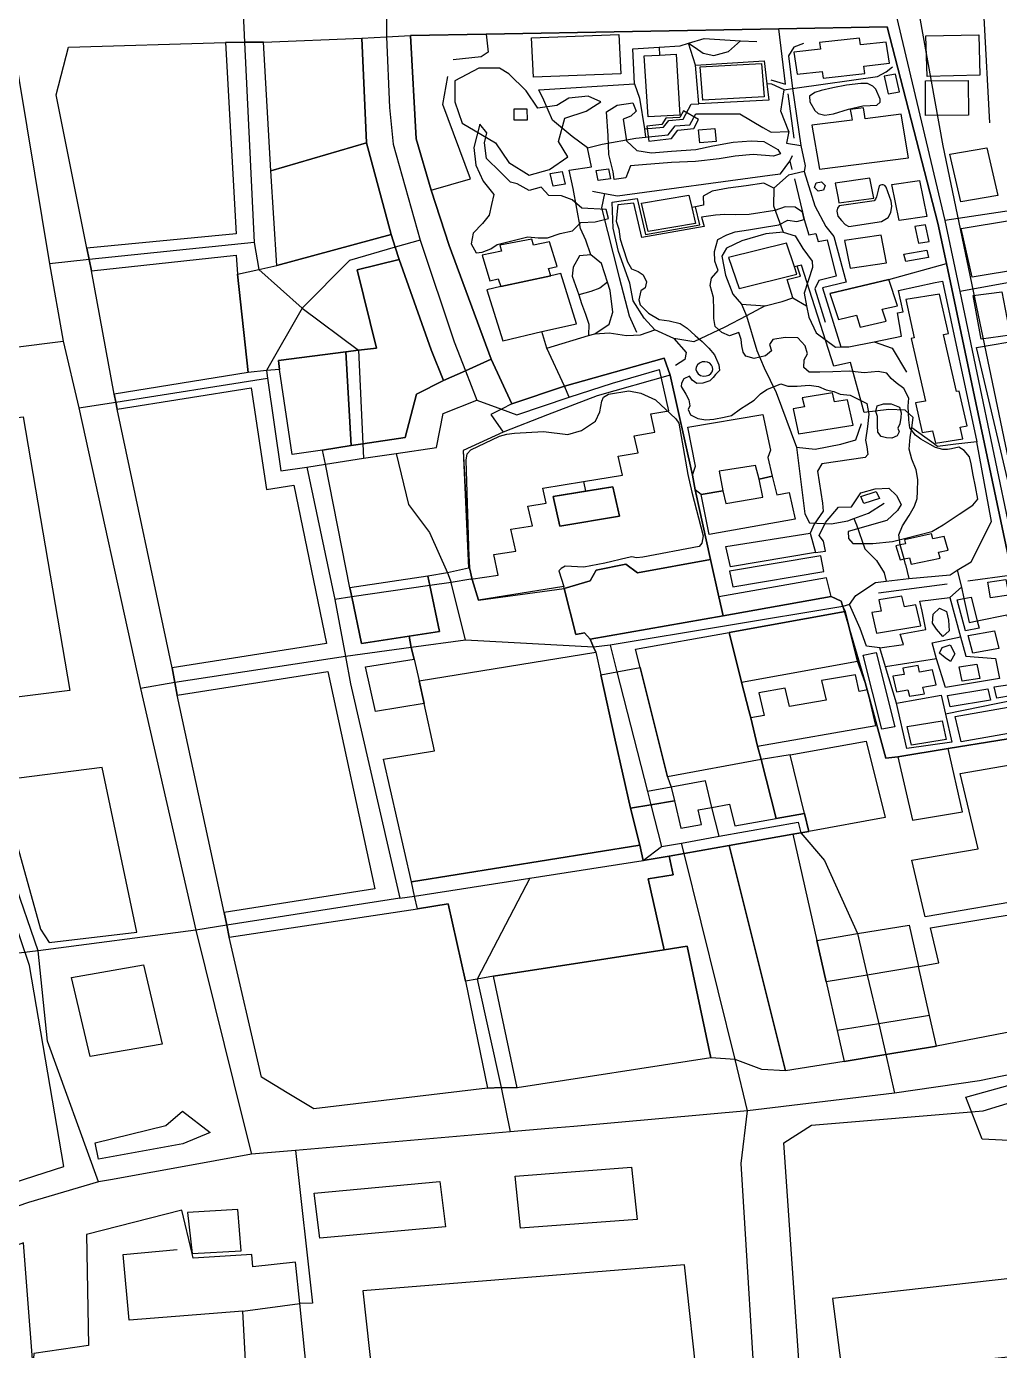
# Model space of a CAD drawing. Header units: metres. Extents: x 121.2 to 135.4, y 31 to 34.7.
# Drawn here: x 121.486113 to 121.488386, y 31.226685 to 31.22978 of the extents above; entities that cross this region are included whole.
import ezdxf

# ---------------------------------------------------------------- set-up
doc = ezdxf.new("R2010")
doc.units = ezdxf.units.M
for name, color, linetype in [('BUILDINGS', 5, 'Continuous'), ('DEFAULT', 7, 'Continuous'), ('GREEN_SPACES', 3, 'Continuous'), ('ROADS', 1, 'Continuous'), ('WATER', 4, 'Continuous')]:
    doc.layers.add(name, color=color, linetype=linetype)

msp = doc.modelspace()

# ---------------------------------------------------------------- linework, layer by layer
at = {"layer": 'BUILDINGS'}
for points in [[(121.4875015, 31.2296694), (121.4872976, 31.2296614), (121.4872927, 31.2297533), (121.4874966, 31.2297613), (121.4875015, 31.2296694)], [(121.4882141, 31.2297583), (121.4883376, 31.2297609), (121.4883404, 31.2296661), (121.4882168, 31.2296635), (121.4882141, 31.2297583)], [(121.486211, 31.2297318), (121.4865777, 31.2297425), (121.486603, 31.2292954), (121.4862544, 31.2292619), (121.4861827, 31.2296203), (121.486211, 31.2297318)], [(121.4866668, 31.2297437), (121.4868965, 31.2297528), (121.4869074, 31.2295083), (121.4866843, 31.2294428), (121.4866668, 31.2297437)], [(121.4868965, 31.2297528), (121.4869545, 31.2297558), (121.4870105, 31.2297587), (121.4870235, 31.2295176), (121.4870582, 31.2293977), (121.4871009, 31.2292681), (121.487199, 31.2290022), (121.4871384, 31.2289752), (121.487087, 31.2289524), (121.4870588, 31.2290244), (121.4869836, 31.2292351), (121.4869741, 31.2292644), (121.4869647, 31.2292936), (121.4869074, 31.2295083), (121.4868965, 31.2297528)], [(121.4879137, 31.2296684), (121.4879721, 31.2296749), (121.4879745, 31.2296591), (121.4880718, 31.22967), (121.4880691, 31.2296874), (121.4881292, 31.2296941), (121.4881216, 31.2297436), (121.4880614, 31.2297368), (121.4880589, 31.2297531), (121.4879653, 31.2297426), (121.4879678, 31.2297267), (121.4879059, 31.2297197), (121.4879137, 31.2296684)], [(121.4875561, 31.2297115), (121.4875922, 31.2297132), (121.4876304, 31.2297151), (121.4876397, 31.2295728), (121.4875655, 31.2295692), (121.4875561, 31.2297115)], [(121.4876872, 31.2296855), (121.4878299, 31.2296936), (121.487836, 31.2296157), (121.4876933, 31.2296075), (121.4876872, 31.2296855)], [(121.4881433, 31.2296683), (121.488117, 31.2296639), (121.4881263, 31.229623), (121.4881526, 31.2296274), (121.4881433, 31.2296683)], [(121.4882128, 31.2296532), (121.4883127, 31.2296539), (121.4883134, 31.2295725), (121.4882135, 31.2295718), (121.4882128, 31.2296532)], [(121.4872523, 31.2295873), (121.4872823, 31.2295876), (121.4872827, 31.2295613), (121.4872527, 31.229561), (121.4872523, 31.2295873)], [(121.487567, 31.2295117), (121.48762, 31.2295179), (121.4876343, 31.2295377), (121.4876724, 31.2295415), (121.4876829, 31.2295627), (121.4876481, 31.2295826), (121.4876393, 31.2295674), (121.4876067, 31.2295655), (121.4875973, 31.2295509), (121.487562, 31.2295471), (121.487567, 31.2295117)], [(121.4879478, 31.229549), (121.4879654, 31.2294467), (121.4881736, 31.2294729), (121.488156, 31.229575), (121.4880724, 31.2295645), (121.4880706, 31.2295751), (121.4880681, 31.2295898), (121.4880374, 31.2295859), (121.48804, 31.2295707), (121.4880417, 31.2295608), (121.4879478, 31.229549)], [(121.4876829, 31.2295388), (121.487721, 31.2295415), (121.4877239, 31.2295109), (121.4876858, 31.2295082), (121.4876829, 31.2295388)], [(121.4866843, 31.2294428), (121.4869074, 31.2295083), (121.4869647, 31.2292936), (121.4866983, 31.2292211), (121.4866843, 31.2294428)], [(121.4882701, 31.2294814), (121.4883561, 31.2294961), (121.488382, 31.2293852), (121.4882961, 31.2293705), (121.4882701, 31.2294814)], [(121.4873363, 31.2294364), (121.4873644, 31.2294411), (121.4873712, 31.2294118), (121.4873431, 31.2294071), (121.4873363, 31.2294364)], [(121.4874441, 31.2294433), (121.487473, 31.2294473), (121.4874774, 31.2294239), (121.4874485, 31.2294199), (121.4874441, 31.2294433)], [(121.488011, 31.2293677), (121.4880922, 31.2293789), (121.4880835, 31.2294253), (121.4880023, 31.2294141), (121.4880089, 31.2293789), (121.488011, 31.2293677)], [(121.4881346, 31.2294109), (121.4881991, 31.2294203), (121.4882161, 31.2293356), (121.4881516, 31.2293262), (121.4881346, 31.2294109)], [(121.4879577, 31.2294143), (121.4879705, 31.2294166), (121.4879792, 31.2294082), (121.4879751, 31.2293977), (121.4879623, 31.2293954), (121.4879536, 31.2294037), (121.4879577, 31.2294143)], [(121.4875496, 31.2293673), (121.4876603, 31.229386), (121.487667, 31.229357), (121.4876758, 31.2293192), (121.487565, 31.2293005), (121.4875496, 31.2293673)], [(121.4882964, 31.2293077), (121.4884138, 31.2293274), (121.4884397, 31.2292139), (121.4883223, 31.2291942), (121.4882964, 31.2293077)], [(121.4882133, 31.2293168), (121.4881883, 31.2293128), (121.488197, 31.2292734), (121.488222, 31.2292774), (121.4882133, 31.2293168)], [(121.4871955, 31.2291856), (121.4872149, 31.22919), (121.4872212, 31.2291719), (121.4873377, 31.2291975), (121.4873326, 31.2292142), (121.4873525, 31.2292188), (121.4873346, 31.229277), (121.4872978, 31.2292692), (121.4872937, 31.2292833), (121.4872185, 31.2292688), (121.4872226, 31.2292547), (121.4871779, 31.2292452), (121.4871955, 31.2291856)], [(121.4877533, 31.2292401), (121.487778, 31.2291678), (121.4879128, 31.2292014), (121.4879071, 31.2292181), (121.4878882, 31.2292737), (121.4877533, 31.2292401)], [(121.4880369, 31.2292154), (121.4881222, 31.2292278), (121.4881093, 31.2292924), (121.488024, 31.22928), (121.4880369, 31.2292154)], [(121.4862647, 31.2292086), (121.4866026, 31.2292457), (121.486606, 31.2292013), (121.4866309, 31.2289714), (121.486318, 31.2289205), (121.4862647, 31.2292086)], [(121.486886, 31.2292113), (121.4869836, 31.2292351), (121.4870588, 31.2290244), (121.487087, 31.2289524), (121.4870244, 31.2289205), (121.4869981, 31.2288195), (121.4868991, 31.2288049), (121.4868716, 31.2288009), (121.4868595, 31.2290198), (121.4868884, 31.2290232), (121.4869311, 31.2290283), (121.486886, 31.2292113)], [(121.4881628, 31.2292475), (121.4882163, 31.2292572), (121.4882205, 31.2292404), (121.488167, 31.2292306), (121.4881628, 31.2292475)], [(121.487226, 31.2290456), (121.4873167, 31.229067), (121.4873981, 31.2290852), (121.4873611, 31.2292029), (121.4873377, 31.2291975), (121.4872212, 31.2291719), (121.4871887, 31.2291643), (121.487226, 31.2290456)], [(121.4880098, 31.2290953), (121.4880517, 31.2291052), (121.4880608, 31.2290771), (121.4881211, 31.2290914), (121.4881121, 31.229119), (121.4881474, 31.2291274), (121.4881274, 31.2291888), (121.48799, 31.2291562), (121.4880098, 31.2290953)], [(121.4882054, 31.2288311), (121.4882298, 31.2288351), (121.4882364, 31.2288059), (121.4883002, 31.2288164), (121.488294, 31.2288438), (121.4883105, 31.2288465), (121.4882921, 31.228928), (121.4882856, 31.2289269), (121.4882555, 31.2290603), (121.488267, 31.2290622), (121.4882461, 31.2291546), (121.4881669, 31.2291415), (121.4881871, 31.2290522), (121.4881797, 31.229051), (121.4882129, 31.2289041), (121.4881898, 31.2289002), (121.4882054, 31.2288311)], [(121.4883917, 31.2291601), (121.4884107, 31.2290584), (121.4883435, 31.2290492), (121.4883245, 31.2291509), (121.4883917, 31.2291601)], [(121.486702, 31.2289992), (121.4868595, 31.2290198), (121.4868716, 31.2288009), (121.486805, 31.2287901), (121.4867339, 31.2287794), (121.486704, 31.2289786), (121.486702, 31.2289992)], [(121.4884054, 31.2290421), (121.4885, 31.2286383), (121.4884271, 31.2286258), (121.4883325, 31.2290296), (121.4884054, 31.2290421)], [(121.486805, 31.2287901), (121.4868716, 31.2288009), (121.4868991, 31.2288049), (121.4869981, 31.2288195), (121.4870244, 31.2289205), (121.487087, 31.2289524), (121.4871384, 31.2289752), (121.487199, 31.2290022), (121.487247, 31.2288981), (121.4872225, 31.2288857), (121.4871981, 31.2288734), (121.4872268, 31.2288314), (121.4871335, 31.2287887), (121.4871458, 31.2285141), (121.4870968, 31.2285032), (121.4870508, 31.2284955), (121.4868687, 31.2284677), (121.4868115, 31.228757), (121.486805, 31.2287901)], [(121.4877117, 31.2289686), (121.4877149, 31.2289732), (121.4877164, 31.2289784), (121.4877158, 31.2289838), (121.4877133, 31.2289887), (121.4877091, 31.2289927), (121.4877037, 31.2289954), (121.4876975, 31.2289965), (121.4876913, 31.2289958), (121.4876852, 31.2289933), (121.4876805, 31.2289892), (121.4876777, 31.228984), (121.487677, 31.2289783), (121.4876787, 31.2289727), (121.4876824, 31.228968), (121.4876879, 31.2289645), (121.4876943, 31.2289629), (121.487701, 31.2289632), (121.4877068, 31.2289651), (121.4877117, 31.2289686)], [(121.4863249, 31.2288859), (121.4866377, 31.2289354), (121.4866737, 31.2286979), (121.4867376, 31.228708), (121.4868138, 31.2283377), (121.4864535, 31.2282807), (121.4863249, 31.2288859)], [(121.4879039, 31.2288864), (121.4879169, 31.2288276), (121.4880439, 31.2288481), (121.4880309, 31.2289073), (121.4880004, 31.2289024), (121.4879957, 31.2289236), (121.4879254, 31.2289123), (121.4879302, 31.2288907), (121.4879039, 31.2288864)], [(121.4859382, 31.2288466), (121.4861052, 31.2288674), (121.4862143, 31.2282278), (121.4860473, 31.2282069), (121.4859382, 31.2288466)], [(121.4876578, 31.2288433), (121.4878335, 31.2288732), (121.487851, 31.2287894), (121.4878449, 31.2287725), (121.4878553, 31.2287288), (121.4878245, 31.2287216), (121.4878163, 31.228754), (121.487731, 31.2287406), (121.4877394, 31.2286947), (121.4876894, 31.2286859), (121.4876752, 31.2286967), (121.4876687, 31.2287312), (121.487676, 31.2287527), (121.4876578, 31.2288433)], [(121.4876894, 31.2286859), (121.4877394, 31.2286947), (121.487747, 31.2286652), (121.487833, 31.2286799), (121.4878245, 31.2287216), (121.4878553, 31.2287288), (121.4878656, 31.2286851), (121.4878947, 31.2286904), (121.4879085, 31.2286285), (121.4877081, 31.2285928), (121.4876894, 31.2286859)], [(121.4873434, 31.2286813), (121.4873588, 31.2286124), (121.4874984, 31.2286353), (121.4874829, 31.2287043), (121.4874192, 31.2286938), (121.4873434, 31.2286813)], [(121.488062, 31.2286811), (121.488098, 31.2286929), (121.4881054, 31.2286765), (121.4880694, 31.2286647), (121.488062, 31.2286811)], [(121.4881756, 31.2285381), (121.4881799, 31.2285231), (121.4882477, 31.2285375), (121.4882437, 31.2285513), (121.4882658, 31.2285559), (121.4882565, 31.2285881), (121.4882305, 31.2285826), (121.4882273, 31.2285938), (121.4881641, 31.2285802), (121.4881665, 31.2285711), (121.4881542, 31.2285685), (121.4881442, 31.2285664), (121.4881537, 31.2285335), (121.4881632, 31.2285355), (121.4881756, 31.2285381)], [(121.4874299, 31.2283483), (121.4877405, 31.2284028), (121.4877305, 31.2284468), (121.4877108, 31.2285344), (121.4875405, 31.2285031), (121.4875129, 31.2285236), (121.4874437, 31.2285093), (121.48743, 31.2284845), (121.487369, 31.2284664), (121.4873966, 31.2283591), (121.487417, 31.2283631), (121.4874299, 31.2283483)], [(121.4877628, 31.2284702), (121.4879759, 31.2285061), (121.4879684, 31.2285424), (121.4877552, 31.2285066), (121.4877628, 31.2284702)], [(121.4868958, 31.2283379), (121.4870073, 31.2283549), (121.4870779, 31.2283657), (121.4870554, 31.2284733), (121.4870508, 31.2284955), (121.4868687, 31.2284677), (121.4868731, 31.2284467), (121.4868958, 31.2283379)], [(121.4877305, 31.2284468), (121.4877405, 31.2284028), (121.4879931, 31.2284477), (121.4879819, 31.2284911), (121.4877305, 31.2284468)], [(121.4883585, 31.2284814), (121.4884006, 31.2284872), (121.4884075, 31.2284505), (121.4883654, 31.2284447), (121.4883585, 31.2284814)], [(121.488099, 31.2283617), (121.4882023, 31.2283793), (121.4881909, 31.2284283), (121.4881638, 31.2284237), (121.488158, 31.2284487), (121.4881038, 31.2284395), (121.4881097, 31.2284137), (121.4880878, 31.22841), (121.488099, 31.2283617)], [(121.4882871, 31.2284397), (121.4883026, 31.2284427), (121.4883196, 31.228446), (121.4883342, 31.228391), (121.4883388, 31.2283736), (121.4883064, 31.2283673), (121.4882871, 31.2284397)], [(121.4877546, 31.2283632), (121.4877834, 31.2282474), (121.4880547, 31.2282968), (121.4880259, 31.2284126), (121.4877546, 31.2283632)], [(121.488313, 31.2283565), (121.4883742, 31.2283676), (121.4883845, 31.2283262), (121.4883234, 31.2283151), (121.488313, 31.2283565)], [(121.4875355, 31.2283247), (121.4877546, 31.2283632), (121.4877834, 31.2282474), (121.4878003, 31.2281811), (121.487821, 31.2280982), (121.4878292, 31.2280663), (121.4876108, 31.2280261), (121.4875816, 31.2281416), (121.4875463, 31.2282821), (121.4875355, 31.2283247)], [(121.4869471, 31.2280672), (121.4870665, 31.2280866), (121.487042, 31.2281972), (121.4870301, 31.2282508), (121.4874428, 31.2283179), (121.4874547, 31.2282644), (121.4874886, 31.2281118), (121.487524, 31.2279526), (121.4875456, 31.2278668), (121.4870125, 31.2277805), (121.4869471, 31.2280672)], [(121.4880673, 31.2283108), (121.4880977, 31.2283165), (121.4881418, 31.2281428), (121.4881115, 31.2281372), (121.4880673, 31.2283108)], [(121.4869052, 31.228283), (121.4870188, 31.2283015), (121.4870301, 31.2282508), (121.487042, 31.2281972), (121.4869284, 31.2281787), (121.4869052, 31.228283)], [(121.4876265, 31.2279701), (121.4875717, 31.2279607), (121.487524, 31.2279526), (121.4874886, 31.2281118), (121.4874547, 31.2282644), (121.4874922, 31.2282717), (121.4875463, 31.2282821), (121.4875816, 31.2281416), (121.4876108, 31.2280261), (121.4876188, 31.2280021), (121.4876265, 31.2279701)], [(121.4881457, 31.2282249), (121.4881721, 31.2282294), (121.4881756, 31.2282144), (121.4882109, 31.2282205), (121.4882073, 31.2282358), (121.488238, 31.2282411), (121.4882298, 31.2282761), (121.4881995, 31.228271), (121.488196, 31.2282861), (121.48816, 31.2282799), (121.4881634, 31.2282657), (121.4881372, 31.2282612), (121.4881457, 31.2282249)], [(121.4882918, 31.2282833), (121.4883331, 31.2282898), (121.4883403, 31.2282563), (121.4882989, 31.2282498), (121.4882918, 31.2282833)], [(121.4864653, 31.2282167), (121.4868172, 31.2282723), (121.486927, 31.2277646), (121.486575, 31.2277089), (121.4864653, 31.2282167)], [(121.487824, 31.2282227), (121.4878366, 31.2281693), (121.4878055, 31.2281639), (121.487821, 31.2280982), (121.4880973, 31.2281461), (121.4880775, 31.2282293), (121.4880585, 31.228226), (121.4880493, 31.2282649), (121.4879706, 31.2282512), (121.4879814, 31.2282057), (121.4878957, 31.2281909), (121.4878857, 31.2282334), (121.487824, 31.2282227)], [(121.4882644, 31.2282165), (121.4883587, 31.2282322), (121.4883648, 31.2282055), (121.4882705, 31.2281898), (121.4882644, 31.2282165)], [(121.4883736, 31.2282362), (121.4884103, 31.2282423), (121.4884163, 31.2282161), (121.4883796, 31.22821), (121.4883736, 31.2282362)], [(121.4882823, 31.2281671), (121.4884637, 31.2281994), (121.4884782, 31.2281399), (121.4882968, 31.2281076), (121.4882823, 31.2281671)], [(121.4881705, 31.2281437), (121.4882521, 31.2281569), (121.4882617, 31.2281136), (121.4881801, 31.2281004), (121.4881705, 31.2281437)], [(121.4878973, 31.2280773), (121.4880747, 31.2281092), (121.4881189, 31.2279308), (121.487941, 31.2278986), (121.4879302, 31.2279402), (121.4878973, 31.2280773)], [(121.4881488, 31.2280727), (121.4881828, 31.2279245), (121.4882999, 31.2279441), (121.4882659, 31.2280924), (121.4881488, 31.2280727)], [(121.4876418, 31.2279062), (121.4876902, 31.2279147), (121.4876819, 31.2279491), (121.4877144, 31.2279548), (121.4877556, 31.227962), (121.4877677, 31.2279117), (121.4878644, 31.2279286), (121.4879302, 31.2279402), (121.4878973, 31.2280773), (121.4878292, 31.2280663), (121.4876108, 31.2280261), (121.4876188, 31.2280021), (121.4876265, 31.2279701), (121.4876418, 31.2279062)], [(121.4882945, 31.2280342), (121.4884339, 31.2280581), (121.4884808, 31.2278576), (121.4884418, 31.2278509), (121.4884673, 31.2277423), (121.4882124, 31.2276987), (121.4881814, 31.2278311), (121.4883359, 31.2278575), (121.4882945, 31.2280342)], [(121.4876143, 31.2278405), (121.4876497, 31.2278466), (121.4877546, 31.2278653), (121.4879031, 31.2278919), (121.4879594, 31.2276439), (121.4879813, 31.227547), (121.488007, 31.227433), (121.4880233, 31.2273607), (121.4878862, 31.2273393), (121.4878305, 31.2273424), (121.4877684, 31.2273656), (121.487712, 31.2273694), (121.4876567, 31.2276301), (121.4876025, 31.2276216), (121.4875657, 31.2277878), (121.4876238, 31.2277972), (121.4876143, 31.2278405)], [(121.4865864, 31.227651), (121.4870264, 31.227718), (121.4870982, 31.2277296), (121.4871384, 31.2275484), (121.4871901, 31.2272982), (121.4867845, 31.2272501), (121.4867222, 31.2272878), (121.4866618, 31.2273244), (121.4865864, 31.227651)], [(121.4881971, 31.2275826), (121.4882444, 31.2275913), (121.4882252, 31.227673), (121.4885497, 31.2277267), (121.4885875, 31.2275475), (121.4885661, 31.2275065), (121.4885374, 31.2274722), (121.488493, 31.2274459), (121.4882391, 31.2273963), (121.4882228, 31.2274686), (121.4881971, 31.2275826)], [(121.4879594, 31.2276439), (121.4880545, 31.2276596), (121.4881752, 31.2276795), (121.4881971, 31.2275826), (121.4880772, 31.2275628), (121.4879813, 31.227547), (121.4879594, 31.2276439)], [(121.4872044, 31.2275599), (121.4876025, 31.2276216), (121.4876567, 31.2276301), (121.487712, 31.2273694), (121.4872597, 31.2272992), (121.4872044, 31.2275599)], [(121.486218, 31.2275574), (121.4863862, 31.2275867), (121.4864302, 31.2274015), (121.486262, 31.2273723), (121.486218, 31.2275574)], [(121.4883077, 31.2272775), (121.4893886, 31.227578), (121.4894261, 31.2274794), (121.4893323, 31.2274174), (121.4892197, 31.2273486), (121.4890668, 31.2272729), (121.4889058, 31.2272156), (121.4887235, 31.2271835), (121.488533, 31.2271697), (121.4883452, 31.227179), (121.4883077, 31.2272775)], [(121.488007, 31.227433), (121.4880233, 31.2273607), (121.4881208, 31.2273768), (121.4882391, 31.2273963), (121.4882228, 31.2274686), (121.4881039, 31.227449), (121.488007, 31.227433)], [(121.4864389, 31.227211), (121.4864778, 31.2272443), (121.4865421, 31.2271949), (121.4864787, 31.2271683), (121.4862816, 31.2271326), (121.4862739, 31.2271708), (121.4864389, 31.227211)], [(121.4872544, 31.227093), (121.4875268, 31.2271135), (121.4875394, 31.2269915), (121.487267, 31.2269709), (121.4872544, 31.227093)], [(121.4867853, 31.2270533), (121.4870788, 31.2270801), (121.487092, 31.2269745), (121.4867985, 31.2269476), (121.4867853, 31.2270533)], [(121.4864895, 31.2270078), (121.4865001, 31.2269118), (121.486615, 31.2269183), (121.486607, 31.2270151), (121.4864895, 31.2270078)], [(121.4880187, 31.2266312), (121.4893827, 31.2267685), (121.4893501, 31.2269597), (121.4879963, 31.2268068), (121.4880187, 31.2266312)], [(121.4868985, 31.226825), (121.4869374, 31.2264703), (121.4875623, 31.2265204), (121.4875553, 31.2265841), (121.4876822, 31.2265943), (121.4876503, 31.2268853), (121.4868985, 31.226825)]]:
    msp.add_lwpolyline(points, dxfattribs=at)
at = {"layer": 'DEFAULT'}
for points in [[(121.4859645, 31.231267), (121.4863993, 31.2313724), (121.4881365, 31.2313465), (121.4881457, 31.2303869), (121.4881803, 31.2299077), (121.488254, 31.2295011), (121.4885446, 31.2281049), (121.4887027, 31.2274372), (121.4896706, 31.2277097), (121.4897292, 31.2273483), (121.4897126, 31.2266604), (121.4890774, 31.2266705), (121.4886988, 31.2266725), (121.4868263, 31.2262563), (121.4846577, 31.2255382)], [(121.4870105, 31.2297587), (121.487187, 31.2297618), (121.4878704, 31.2297743), (121.4881234, 31.2297789), (121.4882419, 31.2293205), (121.488262, 31.2292257), (121.4883276, 31.2289155), (121.4884154, 31.228498), (121.4884964, 31.2281368), (121.488498, 31.2281296)], [(121.487187, 31.2297618), (121.4871915, 31.2297198), (121.4871756, 31.2297091), (121.4871098, 31.2297023)], [(121.4878522, 31.2296556), (121.4878863, 31.229645), (121.4878704, 31.2297743)], [(121.4861827, 31.2296203), (121.486211, 31.2297318), (121.4865777, 31.2297425), (121.4866221, 31.2297431), (121.4866668, 31.2297437), (121.4868965, 31.2297528), (121.4869545, 31.2297558), (121.4870105, 31.2297587), (121.4870235, 31.2295176), (121.4870582, 31.2293977), (121.4871009, 31.2292681), (121.487199, 31.2290022), (121.487247, 31.2288981), (121.4873702, 31.2289393), (121.4876025, 31.2290047), (121.487617, 31.228965), (121.4874465, 31.2289171), (121.4873301, 31.2288723), (121.4872268, 31.2288314), (121.4871335, 31.2287887), (121.4871481, 31.2285146), (121.4871545, 31.2284874), (121.4871692, 31.228439), (121.487369, 31.2284664), (121.48743, 31.2284845), (121.4874437, 31.2285093), (121.4875129, 31.2285236), (121.4875405, 31.2285031), (121.4877108, 31.2285344), (121.4877305, 31.2284468), (121.4877405, 31.2284028), (121.4879931, 31.2284477), (121.4880162, 31.2284371), (121.48802, 31.2284243), (121.4880259, 31.2284126), (121.4877546, 31.2283632), (121.4877834, 31.2282474), (121.4878003, 31.2281811), (121.4878055, 31.2281639), (121.487821, 31.2280982), (121.4878292, 31.2280663), (121.4878644, 31.2279286), (121.4879302, 31.2279402), (121.487941, 31.2278986), (121.4879216, 31.227895), (121.4879031, 31.2278919), (121.4877546, 31.2278653), (121.4878862, 31.2273393), (121.4878305, 31.2273424), (121.4877684, 31.2273656), (121.487712, 31.2273694), (121.4872597, 31.2272992), (121.4872217, 31.2273002), (121.4871901, 31.2272982), (121.4867845, 31.2272501), (121.4867222, 31.2272878), (121.4866618, 31.2273244), (121.4865864, 31.227651), (121.4865808, 31.2276792), (121.486575, 31.2277089), (121.4864653, 31.2282167), (121.4864598, 31.2282464), (121.4864535, 31.2282807), (121.4863249, 31.2288859), (121.4863217, 31.2289019), (121.486318, 31.2289205), (121.4862647, 31.2292086), (121.4862595, 31.2292353), (121.4862544, 31.2292619), (121.4861827, 31.2296203)], [(121.4877108, 31.2285344), (121.4876752, 31.2286967), (121.4876687, 31.2287312), (121.487617, 31.228965), (121.4876025, 31.2290047), (121.4873702, 31.2289393), (121.487247, 31.2288981), (121.487199, 31.2290022), (121.4871009, 31.2292681), (121.4870582, 31.2293977), (121.4870235, 31.2295176), (121.4870105, 31.2297587)], [(121.4870582, 31.2293977), (121.4871506, 31.2294236), (121.4870859, 31.2295974), (121.4870973, 31.2296635)], [(121.487892, 31.2296226), (121.4879056, 31.2295187)], [(121.4874352, 31.2293953), (121.4874634, 31.2293898), (121.4874938, 31.2293839), (121.4878494, 31.2294325), (121.4878743, 31.229436), (121.4878966, 31.2294655), (121.4879022, 31.2294782)], [(121.4878966, 31.2294655), (121.4879012, 31.2294458)], [(121.4879068, 31.2294239), (121.487926, 31.2293463), (121.48793, 31.2293285), (121.4879409, 31.2292927), (121.4879572, 31.2292958), (121.4879623, 31.2292774), (121.4879838, 31.2292816), (121.4880048, 31.2291965), (121.4879638, 31.2291866), (121.4879545, 31.2291669), (121.4879785, 31.2290889)], [(121.4874634, 31.2293898), (121.487456, 31.2293564), (121.4874976, 31.2291931), (121.4875209, 31.2291039), (121.4875381, 31.2290659)], [(121.4877307, 31.2289893), (121.4877318, 31.2289757), (121.4877229, 31.2289664), (121.4877169, 31.2289596), (121.4877095, 31.2289521), (121.4876928, 31.2289467), (121.4876794, 31.2289458), (121.4876685, 31.2289537), (121.4876616, 31.228963), (121.4876488, 31.2289567), (121.4876432, 31.2289462), (121.4876428, 31.2289385), (121.4876537, 31.2289208), (121.4876606, 31.2289072), (121.4876626, 31.2288937), (121.4876586, 31.2288844), (121.4876645, 31.2288726), (121.4876814, 31.2288641), (121.4877001, 31.2288607), (121.4877189, 31.2288624), (121.4877426, 31.2288667), (121.4877604, 31.2288709), (121.4877812, 31.2288861), (121.487796, 31.2288954), (121.4878128, 31.2289064), (121.4878277, 31.2289216), (121.4878425, 31.2289317), (121.4878751, 31.2289444), (121.4878919, 31.2289394), (121.4879137, 31.2289394), (121.4879413, 31.2289419), (121.4879631, 31.2289385), (121.4879809, 31.2289309), (121.4879988, 31.2289272), (121.4880136, 31.2289206), (121.4880374, 31.2289185), (121.488076, 31.228899), (121.4880806, 31.2288739), (121.488078, 31.2288447), (121.4880728, 31.2288127), (121.4880761, 31.2287975), (121.4880786, 31.2287799), (121.4880722, 31.2287728), (121.4879707, 31.2287576), (121.4879608, 31.2287409), (121.4879724, 31.228666), (121.4879738, 31.2286469), (121.4879535, 31.2286166), (121.4879437, 31.2285958), (121.4879566, 31.2285503), (121.4879798, 31.2285537), (121.4879746, 31.2285772), (121.4879651, 31.22859), (121.4879793, 31.2286208), (121.4880099, 31.2286567), (121.4880406, 31.2286575), (121.488062, 31.2286897), (121.4880959, 31.2286992), (121.4881274, 31.2287008), (121.4881452, 31.2286834), (121.488156, 31.228663), (121.4881478, 31.2286487), (121.4881228, 31.2286253), (121.4880327, 31.2285994), (121.4880333, 31.2285835), (121.4880431, 31.2285716), (121.4880903, 31.2285712), (121.4881359, 31.2285761), (121.4881674, 31.2285838), (121.4882278, 31.2285995), (121.4882547, 31.2286151), (121.4882916, 31.2286405), (121.4883239, 31.2286611), (121.4883358, 31.2286755), (121.4883297, 31.2287044), (121.4883244, 31.2287312), (121.4883198, 31.2287577), (121.4883163, 31.2287744), (121.4883037, 31.2287892), (121.4882914, 31.2287965), (121.4882742, 31.2287927), (121.4882648, 31.2287916), (121.4882537, 31.2287913), (121.4882366, 31.2287959), (121.4882239, 31.2288027), (121.4882021, 31.2288154), (121.4881897, 31.2288248), (121.4881763, 31.2288417), (121.4881743, 31.2288609), (121.4881726, 31.2288922), (121.4881746, 31.2289113), (121.4881629, 31.2289335), (121.4881448, 31.2289468), (121.488133, 31.2289574), (121.4881232, 31.2289696), (121.4881027, 31.2289735), (121.4880699, 31.2289703), (121.488035, 31.2289747), (121.4879969, 31.2289731), (121.4879661, 31.2289719), (121.4879417, 31.2289717), (121.4879286, 31.2289827), (121.48793, 31.229001), (121.4879373, 31.2290151), (121.4879322, 31.2290334), (121.4879151, 31.2290523), (121.4878855, 31.2290531), (121.4878566, 31.2290487), (121.4878487, 31.2290369), (121.4878535, 31.229022), (121.4878395, 31.2290101), (121.4878128, 31.2290039), (121.4877933, 31.2290096), (121.4877875, 31.2290187), (121.4877838, 31.2290333), (121.4877827, 31.2290487), (121.4877772, 31.2290647), (121.4877557, 31.2290572), (121.4877376, 31.229065), (121.4877217, 31.2290789), (121.4877188, 31.2290975), (121.4877191, 31.2291173), (121.4877181, 31.2291469), (121.4877105, 31.2291745), (121.4877134, 31.2291917), (121.4877288, 31.2292096), (121.4877209, 31.2292313), (121.4877207, 31.2292542), (121.4877279, 31.229282), (121.4877495, 31.2292929), (121.4877684, 31.2293004), (121.4877998, 31.2293044), (121.4878276, 31.2293096), (121.4878702, 31.2293162), (121.4878916, 31.2293273), (121.4879125, 31.2293245), (121.48793, 31.2293285), (121.487926, 31.2293463), (121.4879087, 31.2293578), (121.487885, 31.2293586), (121.4878613, 31.2293502), (121.487801, 31.2293409), (121.4877694, 31.2293397), (121.4877443, 31.2293409), (121.4877228, 31.2293392), (121.4876898, 31.229334), (121.4876964, 31.2293125), (121.4875509, 31.2292871), (121.487532, 31.2293674), (121.4874942, 31.2293631), (121.4874906, 31.2293248), (121.4874972, 31.2293059), (121.4874999, 31.2292833), (121.4875064, 31.2292634), (121.4875169, 31.2292299), (121.4875261, 31.2292138), (121.4875422, 31.2292076), (121.4875539, 31.2291999), (121.4875611, 31.2291832), (121.4875583, 31.2291691), (121.4875485, 31.2291618), (121.4875438, 31.2291412), (121.4875467, 31.2291291), (121.4875663, 31.2291096), (121.4875908, 31.229095), (121.4876141, 31.2290922), (121.4876404, 31.229086), (121.4876563, 31.2290746), (121.4876749, 31.2290576), (121.4876912, 31.2290441), (121.4877071, 31.2290284), (121.4877206, 31.2290122), (121.4877307, 31.2289893)], [(121.48799, 31.2291562), (121.4881274, 31.2291888), (121.488262, 31.2292257)], [(121.4881524, 31.2288906), (121.4881565, 31.2288772), (121.4881559, 31.2288663), (121.4881529, 31.228851), (121.4881487, 31.2288413), (121.4881514, 31.2288328), (121.4881471, 31.2288229), (121.4881346, 31.2288181), (121.4881218, 31.2288182), (121.4881096, 31.2288217), (121.4881021, 31.228832), (121.488101, 31.2288466), (121.4881014, 31.2288681), (121.4880972, 31.2288804), (121.4881002, 31.2288934), (121.4881153, 31.2288981), (121.4881326, 31.2288981), (121.4881524, 31.2288906)], [(121.4883123, 31.2284846), (121.4884154, 31.228498)], [(121.4881034, 31.2284565), (121.4882635, 31.2284769)], [(121.488498, 31.2281296), (121.4882659, 31.2280924), (121.4881488, 31.2280727), (121.4881205, 31.2280698), (121.4880719, 31.2282464), (121.4880547, 31.2282968), (121.4880259, 31.2284126), (121.48802, 31.2284243), (121.4880162, 31.2284371), (121.4879931, 31.2284477)], [(121.4878862, 31.2273393), (121.4877546, 31.2278653), (121.4879031, 31.2278919), (121.4879216, 31.227895), (121.487941, 31.2278986), (121.4879302, 31.2279402), (121.4878644, 31.2279286), (121.4878292, 31.2280663), (121.487821, 31.2280982), (121.4878055, 31.2281639), (121.4878003, 31.2281811), (121.4877834, 31.2282474), (121.4877546, 31.2283632), (121.4880259, 31.2284126), (121.4880547, 31.2282968), (121.4880719, 31.2282464), (121.4881205, 31.2280698), (121.4881488, 31.2280727), (121.4882659, 31.2280924), (121.488498, 31.2281296)], [(121.4860586, 31.2280184), (121.4860657, 31.2279592), (121.4861457, 31.2276704), (121.486166, 31.2276387), (121.4863713, 31.2276632), (121.4862901, 31.228048), (121.4860586, 31.2280184)], [(121.48539, 31.226854), (121.4862001, 31.2271155), (121.4861203, 31.2275851), (121.4860003, 31.2279378), (121.4855369, 31.2277927), (121.4852761, 31.2277221), (121.4854189, 31.2274785), (121.4854705, 31.227205), (121.4852908, 31.2271683), (121.48539, 31.226854)], [(121.4878821, 31.2271708), (121.4879471, 31.2272118), (121.4883482, 31.2272456), (121.4895742, 31.2276212), (121.4896505, 31.2275692), (121.4897003, 31.2274692), (121.4896827, 31.2266953), (121.4887195, 31.2266887), (121.4879806, 31.2265617), (121.4879221, 31.2265952), (121.4878821, 31.2271708)], [(121.488493, 31.2274459), (121.4882391, 31.2273963), (121.4881208, 31.2273768), (121.4880233, 31.2273607), (121.4878862, 31.2273393)], [(121.4862532, 31.2269563), (121.4862584, 31.2266973), (121.4861301, 31.2266784), (121.4861243, 31.2265826), (121.4861408, 31.2263395), (121.4866608, 31.2263395), (121.4867551, 31.2263409), (121.4867977, 31.2263416), (121.4867514, 31.2267954), (121.4867416, 31.2268916), (121.4866421, 31.2268806), (121.4866397, 31.22691), (121.4865026, 31.2269012), (121.4865001, 31.2269118), (121.4864761, 31.2270132), (121.4862532, 31.2269563)], [(121.4847302, 31.2264228), (121.4848375, 31.2259182), (121.4846149, 31.2258242), (121.4846927, 31.2256361), (121.4861679, 31.2261384), (121.4861062, 31.2269366), (121.4855724, 31.2267394), (121.4856341, 31.2265398), (121.4853471, 31.2264756), (121.4852747, 31.2266247), (121.4847302, 31.2264228)]]:
    msp.add_lwpolyline(points, dxfattribs=at)
msp.add_lwpolyline([(121.4873434, 31.2286813), (121.4874829, 31.2287043), (121.4874984, 31.2286353), (121.4873588, 31.2286124), (121.4873434, 31.2286813)], close=True, dxfattribs=at)
at = {"layer": 'GREEN_SPACES'}
for points in [[(121.4881234, 31.2297789), (121.4878704, 31.2297743), (121.487187, 31.2297618), (121.4870105, 31.2297587), (121.4870235, 31.2295176), (121.4870582, 31.2293977), (121.4871009, 31.2292681), (121.487199, 31.2290022), (121.487247, 31.2288981), (121.4873702, 31.2289393), (121.4876025, 31.2290047), (121.487617, 31.228965), (121.4876687, 31.2287312), (121.4876752, 31.2286967), (121.4877108, 31.2285344), (121.4877305, 31.2284468), (121.4877405, 31.2284028), (121.4879931, 31.2284477), (121.4880162, 31.2284371), (121.48802, 31.2284243), (121.4880719, 31.2282464), (121.4881205, 31.2280698), (121.4881488, 31.2280727), (121.4882659, 31.2280924), (121.488498, 31.2281296)], [(121.4884154, 31.228498), (121.4883276, 31.2289155), (121.488262, 31.2292257), (121.4882419, 31.2293205), (121.4881234, 31.2297789)], [(121.4871697, 31.2296825), (121.4871138, 31.229653), (121.4871138, 31.229604), (121.487131, 31.2295538), (121.4872084, 31.2295084), (121.4872399, 31.2294618), (121.4872872, 31.2294324), (121.4873345, 31.2294459), (121.4873775, 31.2294753), (121.487356, 31.2295109), (121.4873704, 31.229566), (121.4874206, 31.229582), (121.487455, 31.229604), (121.4874249, 31.2296175), (121.4873804, 31.2296126), (121.4873517, 31.2295954), (121.4873073, 31.2295893), (121.4872801, 31.2296298), (121.4872399, 31.229669), (121.4872184, 31.2296825), (121.4871697, 31.2296825)]]:
    msp.add_lwpolyline(points, dxfattribs=at)
at = {"layer": 'ROADS'}
for points in [[(121.4860613, 31.2298667), (121.4861672, 31.2292254), (121.4861989, 31.2290446), (121.4862353, 31.2288883), (121.4863795, 31.2282323), (121.486509, 31.2276675), (121.4866186, 31.2272243), (121.4866385, 31.227144)], [(121.4866187, 31.2298267), (121.4866221, 31.2297431), (121.4866454, 31.2292748)], [(121.4869543, 31.2298284), (121.4869545, 31.2297558)], [(121.4881386, 31.2298319), (121.4882586, 31.2293265), (121.4882932, 31.2291609), (121.4884123, 31.2285906), (121.4884331, 31.2284912), (121.4884776, 31.2282784), (121.488503, 31.2281566), (121.4885242, 31.2280583), (121.4885507, 31.2279353), (121.4885736, 31.2278291), (121.4886021, 31.2276972), (121.4886704, 31.2273897)], [(121.4883633, 31.2295552), (121.4883499, 31.2298013)], [(121.4869545, 31.2297558), (121.486961, 31.2295906), (121.4869696, 31.2295053), (121.487033, 31.2292802), (121.4871121, 31.2290432), (121.4871384, 31.2289752), (121.4871649, 31.2289066)], [(121.4874236, 31.2294964), (121.4873876, 31.2295231), (121.4873417, 31.2295611), (121.4873216, 31.2296077), (121.4873102, 31.2296322), (121.4875338, 31.2296457), (121.4875295, 31.2297278), (121.4875909, 31.2297319), (121.4876399, 31.2297352), (121.4876599, 31.2297413), (121.4876958, 31.2297523), (121.4877809, 31.2297463), (121.4878192, 31.229745)], [(121.4875909, 31.2297319), (121.4875922, 31.2297132)], [(121.4876599, 31.2297413), (121.4876751, 31.2297312), (121.4876938, 31.2297177), (121.4877188, 31.2297126), (121.4877532, 31.2297215), (121.4877809, 31.2297463)], [(121.4878937, 31.2295345), (121.487875, 31.2295818), (121.4878827, 31.2296318), (121.4878541, 31.2296451), (121.4878426, 31.2296459), (121.4878474, 31.2296077), (121.4876841, 31.2295994), (121.4876759, 31.22969), (121.4876599, 31.2297413)], [(121.4879284, 31.2297403), (121.4879054, 31.2297319), (121.4878928, 31.2297117), (121.4879027, 31.2296349), (121.4879219, 31.2295016)], [(121.4876759, 31.22969), (121.4878366, 31.2296996), (121.4878426, 31.2296459)], [(121.4878827, 31.2296318), (121.4879027, 31.2296349), (121.4879138, 31.2296365), (121.4881013, 31.2296634), (121.4881215, 31.2296741), (121.4881361, 31.229686)], [(121.4875338, 31.2296457), (121.4875453, 31.2296126), (121.4875565, 31.2295409), (121.4875595, 31.2295213)], [(121.4875364, 31.2295188), (121.4875595, 31.2295213), (121.4876122, 31.2295271), (121.4876282, 31.2295476), (121.4876628, 31.2295498), (121.4876769, 31.2295762), (121.4877795, 31.2295762), (121.4878334, 31.2295443), (121.4878527, 31.2295334), (121.4878937, 31.2295345), (121.4878886, 31.229507), (121.4879219, 31.2295016), (121.4879322, 31.2294544), (121.4879299, 31.2294411), (121.487955, 31.2293609), (121.4879804, 31.2293129), (121.4879987, 31.2292895), (121.488028, 31.2291824), (121.4879726, 31.229169), (121.4880151, 31.2290309)], [(121.4875565, 31.2295409), (121.4876013, 31.2295445), (121.4876138, 31.22956), (121.4876473, 31.2295636), (121.4876661, 31.2295982), (121.4876841, 31.2295994)], [(121.4874576, 31.2295047), (121.4875364, 31.2295188)], [(121.48739, 31.2294016), (121.4873808, 31.229444), (121.4874333, 31.2294523), (121.4874236, 31.2294964), (121.4874576, 31.2295047)], [(121.4879299, 31.2294411), (121.4878929, 31.2294323), (121.487859, 31.2294025), (121.4878353, 31.2294139), (121.4877942, 31.2294077), (121.4877521, 31.2294025), (121.4877151, 31.2293954), (121.4876935, 31.2293831), (121.4876945, 31.229362), (121.4876762, 31.2293587), (121.487667, 31.229357)], [(121.4890279, 31.2294231), (121.4887851, 31.2293992), (121.4885598, 31.2293717), (121.4882586, 31.2293265)], [(121.4874071, 31.2293076), (121.48739, 31.2294016)], [(121.487859, 31.2294025), (121.4878579, 31.2293612)], [(121.4874816, 31.2293692), (121.4875393, 31.2293778), (121.487559, 31.2292941), (121.4876863, 31.2293161), (121.4876762, 31.2293587)], [(121.4874834, 31.2293085), (121.4874816, 31.2293692)], [(121.4878579, 31.2293612), (121.4878806, 31.2292996)], [(121.4874311, 31.2292462), (121.4874197, 31.2292802), (121.4874071, 31.2293076)], [(121.4876717, 31.2290433), (121.4876253, 31.2290511), (121.4875807, 31.2290713), (121.4875562, 31.2290985), (121.4875307, 31.229139), (121.4875225, 31.2291802), (121.4874961, 31.2292541), (121.4874834, 31.2293085)], [(121.4878806, 31.2292996), (121.4878405, 31.2292952), (121.4877839, 31.2292794), (121.487748, 31.2292619), (121.4877377, 31.2292434), (121.4877459, 31.2291986), (121.4877634, 31.2291546), (121.4877834, 31.229131), (121.4878384, 31.2291274), (121.4878785, 31.2291371), (121.4879032, 31.2291459), (121.48789, 31.2291888), (121.4879213, 31.2291965), (121.4879134, 31.2292197)], [(121.4878806, 31.2292996), (121.4879084, 31.2292905), (121.4879267, 31.2292611), (121.4879482, 31.2292317), (121.4879493, 31.229217), (121.4879299, 31.2291564), (121.4879355, 31.2291274), (121.4879407, 31.2291004), (121.4879578, 31.2290642), (121.488003, 31.2290306), (121.4880151, 31.2290309), (121.4880341, 31.2290315), (121.4880932, 31.2290433), (121.4881572, 31.2290562), (121.488148, 31.2291105), (121.4881611, 31.2291133), (121.48815, 31.2291629), (121.4882354, 31.2291813), (121.4882527, 31.2291849), (121.4883329, 31.2288095)], [(121.4866454, 31.2292748), (121.4862595, 31.2292353), (121.4861672, 31.2292254)], [(121.4866454, 31.2292748), (121.4866562, 31.2292121), (121.4867568, 31.229122), (121.4866735, 31.2289756), (121.4866758, 31.2289582), (121.4867071, 31.2287416)], [(121.487033, 31.2292802), (121.4869741, 31.2292644)], [(121.4890545, 31.2292946), (121.4885083, 31.2291994), (121.4882932, 31.2291609)], [(121.4869741, 31.2292644), (121.486868, 31.2292334), (121.4867568, 31.229122), (121.4868884, 31.2290232)], [(121.4873289, 31.2290284), (121.487426, 31.2290574), (121.487441, 31.2290618), (121.4874746, 31.2290844), (121.4874825, 31.229112), (121.4874766, 31.2291628), (121.4874702, 31.2291826), (121.4874561, 31.2292259), (121.4874311, 31.2292462), (121.4874047, 31.229244), (121.4873902, 31.2292175), (121.4873882, 31.2291966), (121.4874034, 31.2291526)], [(121.4881279, 31.2288848), (121.4880698, 31.2288779), (121.4880382, 31.2289943), (121.4879994, 31.228986), (121.4879237, 31.2292223), (121.4879134, 31.2292197), (121.4879071, 31.2292181)], [(121.4874702, 31.2291826), (121.4874521, 31.2291681), (121.4874317, 31.2291608), (121.4874034, 31.2291526), (121.4874099, 31.2291326), (121.4874191, 31.2291078), (121.4874264, 31.2290841), (121.487426, 31.2290574)], [(121.4879032, 31.2291459), (121.4879355, 31.2291274)], [(121.4878384, 31.2291274), (121.4877948, 31.2291038), (121.4877445, 31.2290775)], [(121.4877834, 31.229131), (121.4877948, 31.2291038), (121.4878193, 31.2290229)], [(121.4873809, 31.2289138), (121.4873702, 31.2289393), (121.4873289, 31.2290284), (121.4873167, 31.229067)], [(121.487441, 31.2290618), (121.487474, 31.2290638), (121.4875148, 31.2290574), (121.4875471, 31.2290593), (121.4875807, 31.2290713)], [(121.4876253, 31.2290511), (121.4876539, 31.229018), (121.4876507, 31.2290016), (121.4876294, 31.2289876)], [(121.4877445, 31.2290775), (121.4876717, 31.2290433)], [(121.4848794, 31.2288795), (121.4852877, 31.2289304), (121.4855093, 31.2289582), (121.4858512, 31.2290011), (121.4861989, 31.2290446)], [(121.4868884, 31.2290232), (121.4868991, 31.2288049), (121.4869007, 31.2287713), (121.4869769, 31.2287816), (121.4870055, 31.2286631), (121.4870546, 31.2285971), (121.4870968, 31.2285032)], [(121.4878193, 31.2290229), (121.4878367, 31.2289822), (121.4878643, 31.2289245)], [(121.4880932, 31.2290433), (121.4881355, 31.2290281), (121.488169, 31.2289719)], [(121.4862816, 31.2270793), (121.4861622, 31.2274084), (121.4861407, 31.2276194), (121.4860227, 31.2279588), (121.4860012, 31.2281469), (121.4859298, 31.2286295), (121.4859208, 31.2286882), (121.4858512, 31.2290011)], [(121.4862353, 31.2288883), (121.4863217, 31.2289019), (121.4866758, 31.2289582)], [(121.4871515, 31.228488), (121.4872153, 31.2284976), (121.4872045, 31.2285457), (121.4872559, 31.228554), (121.4872445, 31.2286048), (121.4872948, 31.2286131), (121.4872844, 31.2286592), (121.4873269, 31.2286662), (121.4873192, 31.2287006), (121.4874142, 31.2287161), (121.4875056, 31.228731), (121.4874956, 31.2287756), (121.4875419, 31.2287831), (121.4875328, 31.2288234), (121.4875812, 31.2288314), (121.4875715, 31.228875), (121.4876135, 31.2288819), (121.487592, 31.2289781)], [(121.4872225, 31.2288857), (121.4872589, 31.2288725), (121.4873809, 31.2289138), (121.4874823, 31.2289466), (121.487592, 31.2289781)], [(121.4878643, 31.2289245), (121.4879118, 31.2287964), (121.4879315, 31.228641), (121.487942, 31.2286201)], [(121.4869769, 31.2287816), (121.4870706, 31.2287956), (121.4870867, 31.2288757), (121.4871649, 31.2289066), (121.4872225, 31.2288857)], [(121.4881542, 31.2285685), (121.4881506, 31.2285921), (121.4881594, 31.2286126), (121.4881752, 31.2286372), (121.4881872, 31.2286587), (121.4881937, 31.2286768), (121.4881946, 31.2286929), (121.4881949, 31.228721), (121.4881914, 31.2287436), (121.4881815, 31.228769), (121.4881754, 31.2287921), (121.4881772, 31.2288198), (121.4881815, 31.2288419), (121.488184, 31.2288662), (121.488166, 31.2288835), (121.4881279, 31.2288848)], [(121.4879118, 31.2287964), (121.4879558, 31.2287917), (121.4880154, 31.2288038), (121.4880508, 31.2288135), (121.4880636, 31.2288523)], [(121.4880502, 31.2284499), (121.4880962, 31.2284801), (121.4881213, 31.2284833), (121.4881741, 31.2284898), (121.4882705, 31.2284983), (121.4882875, 31.2285093), (121.4883197, 31.228529), (121.4883672, 31.2286233), (121.4883329, 31.2288095), (121.4882839, 31.2288035), (121.4882416, 31.2287979), (121.488228, 31.2288085), (121.4881815, 31.2288419)], [(121.4868115, 31.228757), (121.4869007, 31.2287713)], [(121.4867071, 31.2287416), (121.4867683, 31.2287501), (121.4868331, 31.2284409), (121.4868582, 31.2283073)], [(121.4867683, 31.2287501), (121.4868115, 31.228757)], [(121.4874142, 31.2287161), (121.4874192, 31.2286938)], [(121.487993, 31.2286176), (121.4880315, 31.2286249), (121.4880454, 31.22863), (121.48808, 31.2286427), (121.488117, 31.2286657)], [(121.487942, 31.2286201), (121.487993, 31.2286176)], [(121.4880454, 31.22863), (121.4880523, 31.228615)], [(121.4880523, 31.228615), (121.4880715, 31.228559)], [(121.4880715, 31.228559), (121.4880985, 31.228532), (121.4881169, 31.2285033), (121.4881213, 31.2284833)], [(121.4881632, 31.2285355), (121.4881542, 31.2285685)], [(121.4881662, 31.2285224), (121.4881632, 31.2285355)], [(121.4881662, 31.2285224), (121.4881741, 31.2284898)], [(121.4870968, 31.2285032), (121.4871055, 31.2284806)], [(121.4882875, 31.2285093), (121.4882969, 31.2284691), (121.48827, 31.2284453)], [(121.4870554, 31.2284733), (121.4868731, 31.2284467)], [(121.4871515, 31.228488), (121.4871055, 31.2284806), (121.4870554, 31.2284733)], [(121.4871389, 31.2283458), (121.4871055, 31.2284806)], [(121.4882969, 31.2284691), (121.4883026, 31.2284427), (121.4883149, 31.2283871), (121.4883342, 31.228391), (121.4884034, 31.2284046), (121.4884186, 31.2283387), (121.488439, 31.2282502), (121.4884239, 31.2282065), (121.48826, 31.228173)], [(121.4868731, 31.2284467), (121.4868331, 31.2284409)], [(121.4880353, 31.2284286), (121.4880502, 31.2284499)], [(121.4881067, 31.2283276), (121.4881621, 31.2283356), (121.4881542, 31.2283598), (121.4882143, 31.2283705), (121.4882053, 31.2284133), (121.4881996, 31.2284366), (121.48827, 31.2284453), (121.4882951, 31.2283535), (121.4883075, 31.2283084), (121.4883767, 31.2283026), (121.4883858, 31.2282559), (121.4882598, 31.2282346), (121.488239, 31.2283021), (121.4881201, 31.228283)], [(121.48802, 31.2284243), (121.4874764, 31.2283337)], [(121.4881453, 31.2281987), (121.48825, 31.2282167), (121.48826, 31.228173), (121.488275, 31.228107), (121.4881698, 31.2280927), (121.4881453, 31.2281987), (121.4881201, 31.228283), (121.4881067, 31.2283276), (121.4880755, 31.2283313), (121.4880607, 31.2283727), (121.4880353, 31.2284286), (121.48802, 31.2284243)], [(121.4874764, 31.2283337), (121.4874378, 31.2283296), (121.4871389, 31.2283458), (121.4870114, 31.2283283), (121.4868582, 31.2283073)], [(121.488239, 31.2283021), (121.4882286, 31.2283395), (121.4882951, 31.2283535)], [(121.4868582, 31.2283073), (121.4864598, 31.2282464), (121.4863795, 31.2282323)], [(121.4868582, 31.2283073), (121.4868703, 31.2282433), (121.4869855, 31.2277428)], [(121.4874764, 31.2283337), (121.4874922, 31.2282717)], [(121.4874922, 31.2282717), (121.4875636, 31.2279921), (121.4875717, 31.2279607)], [(121.4877144, 31.2279548), (121.4876992, 31.2280166), (121.4876188, 31.2280021), (121.4875636, 31.2279921)], [(121.4875717, 31.2279607), (121.4875965, 31.2278634)], [(121.487731, 31.2278877), (121.4877144, 31.2279548)], [(121.4869855, 31.2277428), (121.4870199, 31.2277473), (121.4872891, 31.2277892), (121.4875536, 31.2278307), (121.4875965, 31.2278634), (121.4876436, 31.2278712), (121.487731, 31.2278877), (121.4879159, 31.2279202)], [(121.4879159, 31.2279202), (121.4879216, 31.227895), (121.4879769, 31.2278309), (121.4880545, 31.2276596)], [(121.4876497, 31.2278466), (121.4876436, 31.2278712)], [(121.4877684, 31.2273656), (121.4876497, 31.2278466)], [(121.4872891, 31.2277892), (121.4871659, 31.2275532), (121.4872217, 31.2273002), (121.4872428, 31.2271961)], [(121.4869855, 31.2277428), (121.4865808, 31.2276792), (121.486509, 31.2276675)], [(121.4896897, 31.2276943), (121.489634, 31.2276793), (121.4895624, 31.2276564), (121.4886704, 31.2273897), (121.4885208, 31.2273527), (121.4883392, 31.2273158), (121.4881405, 31.2272871), (121.4877977, 31.2272457)], [(121.486509, 31.2276675), (121.4861407, 31.2276194), (121.4856418, 31.2275598), (121.4851898, 31.227454)], [(121.4880545, 31.2276596), (121.4880772, 31.2275628)], [(121.4880772, 31.2275628), (121.4881039, 31.227449)], [(121.4881039, 31.227449), (121.4881208, 31.2273768)], [(121.4877977, 31.2272457), (121.4877684, 31.2273656)], [(121.4881208, 31.2273768), (121.4881405, 31.2272871)], [(121.4877977, 31.2272457), (121.4873921, 31.2272092), (121.4873333, 31.2272039), (121.4872428, 31.2271961), (121.4867417, 31.2271529), (121.4866385, 31.227144), (121.4865069, 31.2271201), (121.4863098, 31.2270844), (121.4862816, 31.2270793), (121.4861181, 31.2270308), (121.485342, 31.2267646), (121.4846739, 31.2265237), (121.4843773, 31.2264016), (121.4841731, 31.2263366)], [(121.4879652, 31.224004), (121.4879058, 31.2250275), (121.4878604, 31.225546), (121.4878222, 31.2264759), (121.4877826, 31.2271227), (121.4877977, 31.2272457)], [(121.4867417, 31.2271529), (121.4867816, 31.2267957), (121.4867514, 31.2267954)], [(121.4866317, 31.2265309), (121.4866182, 31.2267769), (121.4863527, 31.2267563), (121.4863393, 31.22691), (121.4864654, 31.2269214)], [(121.4866182, 31.2267769), (121.4867514, 31.2267954)]]:
    msp.add_lwpolyline(points, dxfattribs=at)
for points in [[(121.4862544, 31.2292619), (121.4862595, 31.2292353), (121.4862647, 31.2292086), (121.4866026, 31.2292457), (121.486606, 31.2292013), (121.4866562, 31.2292121), (121.4866983, 31.2292211), (121.4866843, 31.2294428), (121.4866668, 31.2297437), (121.4866221, 31.2297431), (121.4865777, 31.2297425), (121.486603, 31.2292954), (121.4862544, 31.2292619)], [(121.486606, 31.2292013), (121.4866562, 31.2292121), (121.4866983, 31.2292211), (121.4869647, 31.2292936), (121.4869741, 31.2292644), (121.4869836, 31.2292351), (121.486886, 31.2292113), (121.4869311, 31.2290283), (121.4868884, 31.2290232), (121.4868595, 31.2290198), (121.486702, 31.2289992), (121.486704, 31.2289786), (121.4866735, 31.2289756), (121.4866309, 31.2289714), (121.486606, 31.2292013)], [(121.486575, 31.2277089), (121.4865808, 31.2276792), (121.4865864, 31.227651), (121.4870264, 31.227718), (121.4870199, 31.2277473), (121.4870125, 31.2277805), (121.4869471, 31.2280672), (121.4870665, 31.2280866), (121.487042, 31.2281972), (121.4869284, 31.2281787), (121.4869052, 31.228283), (121.4870188, 31.2283015), (121.4870114, 31.2283283), (121.4870073, 31.2283549), (121.4868958, 31.2283379), (121.4868731, 31.2284467), (121.4868687, 31.2284677), (121.4868115, 31.228757), (121.486805, 31.2287901), (121.4867339, 31.2287794), (121.486704, 31.2289786), (121.4866735, 31.2289756), (121.4866309, 31.2289714), (121.486318, 31.2289205), (121.4863217, 31.2289019), (121.4863249, 31.2288859), (121.4866377, 31.2289354), (121.4866737, 31.2286979), (121.4867376, 31.228708), (121.4868138, 31.2283377), (121.4864535, 31.2282807), (121.4864598, 31.2282464), (121.4864653, 31.2282167), (121.4868172, 31.2282723), (121.486927, 31.2277646), (121.486575, 31.2277089)], [(121.4870779, 31.2283657), (121.4870073, 31.2283549), (121.4870114, 31.2283283), (121.4870188, 31.2283015), (121.4870301, 31.2282508), (121.4874428, 31.2283179), (121.4874378, 31.2283296), (121.4874299, 31.2283483), (121.487417, 31.2283631), (121.4873966, 31.2283591), (121.487369, 31.2284664), (121.487368, 31.2284713), (121.4871692, 31.228439), (121.4871545, 31.2284874), (121.4871481, 31.2285146), (121.4871458, 31.2285141), (121.4870968, 31.2285032), (121.4870508, 31.2284955), (121.4870554, 31.2284733), (121.4870779, 31.2283657)], [(121.4874547, 31.2282644), (121.4874922, 31.2282717), (121.4875463, 31.2282821), (121.4875355, 31.2283247), (121.4877546, 31.2283632), (121.4880259, 31.2284126), (121.48802, 31.2284243), (121.4880162, 31.2284371), (121.4879931, 31.2284477), (121.4877405, 31.2284028), (121.4874299, 31.2283483), (121.4874378, 31.2283296), (121.4874428, 31.2283179), (121.4874547, 31.2282644)], [(121.487524, 31.2279526), (121.4875717, 31.2279607), (121.4876265, 31.2279701), (121.4876418, 31.2279062), (121.4876902, 31.2279147), (121.4876819, 31.2279491), (121.4877144, 31.2279548), (121.4877556, 31.227962), (121.4877677, 31.2279117), (121.4878644, 31.2279286), (121.4879302, 31.2279402), (121.487941, 31.2278986), (121.4879216, 31.227895), (121.4879031, 31.2278919), (121.4877546, 31.2278653), (121.4876497, 31.2278466), (121.4876143, 31.2278405), (121.4875536, 31.2278307), (121.4875456, 31.2278668), (121.487524, 31.2279526)], [(121.4870125, 31.2277805), (121.4875456, 31.2278668), (121.4875536, 31.2278307), (121.4876143, 31.2278405), (121.4876238, 31.2277972), (121.4875657, 31.2277878), (121.4876025, 31.2276216), (121.4872044, 31.2275599), (121.4871659, 31.2275532), (121.4871384, 31.2275484), (121.4870982, 31.2277296), (121.4870264, 31.227718), (121.4870199, 31.2277473), (121.4870125, 31.2277805)], [(121.4871901, 31.2272982), (121.4872217, 31.2273002), (121.4872597, 31.2272992), (121.4872044, 31.2275599), (121.4871659, 31.2275532), (121.4871384, 31.2275484), (121.4871901, 31.2272982)]]:
    msp.add_lwpolyline(points, close=True, dxfattribs=at)
at = {"layer": 'WATER'}
for points in [[(121.4879698, 31.2296304), (121.4879543, 31.2296261), (121.4879423, 31.2296168), (121.4879428, 31.2296041), (121.4879549, 31.2295833), (121.4879627, 31.2295765), (121.4879778, 31.2295729), (121.4879985, 31.2295759), (121.4880331, 31.2295871), (121.4880667, 31.2295943), (121.4880843, 31.2295954), (121.4880996, 31.2295964), (121.4881076, 31.229603), (121.4881076, 31.2296098), (121.4880972, 31.2296334), (121.4880902, 31.2296409), (121.4880774, 31.2296471), (121.4880625, 31.2296469), (121.4880283, 31.2296432), (121.4879968, 31.2296367), (121.4879698, 31.2296304)], [(121.4874723, 31.2295248), (121.4874677, 31.2295807), (121.4874933, 31.2295963), (121.4875293, 31.2296014), (121.4875374, 31.2295824), (121.4875249, 31.2295707), (121.4875072, 31.2295635), (121.48751, 31.2295434), (121.4875147, 31.2295124), (121.4875386, 31.2294905), (121.4875731, 31.2294848), (121.4876199, 31.2294888), (121.4876765, 31.2294927), (121.4877162, 31.229501), (121.4877636, 31.2295097), (121.4878062, 31.2295131), (121.4878359, 31.2295109), (121.4878686, 31.2294928), (121.4878743, 31.2294821), (121.4878585, 31.2294767), (121.4878108, 31.2294806), (121.4877683, 31.2294771), (121.4877313, 31.2294705), (121.4876763, 31.2294646), (121.4876202, 31.2294622), (121.4875524, 31.2294569), (121.487524, 31.2294543), (121.4875131, 31.2294264), (121.4874859, 31.2294227), (121.4874838, 31.2294405), (121.4874738, 31.2294806), (121.4874723, 31.2295248)], [(121.4872873, 31.2293963), (121.4872595, 31.2294119), (121.4872438, 31.2294164), (121.4872195, 31.2294401), (121.4871878, 31.2294718), (121.4871832, 31.2295083), (121.4871888, 31.2295318), (121.4871724, 31.2295521), (121.4871581, 31.2294972), (121.487163, 31.229456), (121.4871801, 31.2294188), (121.4872046, 31.2293872), (121.4871995, 31.2293643), (121.4871942, 31.229339), (121.4871786, 31.2293196), (121.4871568, 31.2292966), (121.4871516, 31.229272), (121.4871638, 31.2292508), (121.4871775, 31.2292526), (121.4871976, 31.2292606), (121.4872127, 31.2292703), (121.4872841, 31.2292884), (121.4873086, 31.2292864), (121.48733, 31.2292864), (121.4873596, 31.2292958), (121.4873889, 31.2293026), (121.4874084, 31.229322), (121.4874415, 31.2293238), (121.4874725, 31.2293312), (121.4874676, 31.2293523), (121.4874107, 31.2293554), (121.4873878, 31.2293751), (121.487363, 31.2293844), (121.4873335, 31.2293851), (121.4873152, 31.2294048), (121.4872873, 31.2293963)], [(121.4880117, 31.2293611), (121.4880077, 31.2293555), (121.4880063, 31.2293483), (121.4880087, 31.2293369), (121.4880168, 31.2293266), (121.4880259, 31.2293173), (121.4880341, 31.2293124), (121.4881102, 31.2293244), (121.4881256, 31.2293332), (121.4881325, 31.2293453), (121.4881346, 31.2293599), (121.4881327, 31.2293717), (121.4881289, 31.2293827), (121.4881216, 31.2294041), (121.488118, 31.2294084), (121.488114, 31.2294098), (121.4881109, 31.22941), (121.488108, 31.2294095), (121.4881052, 31.2294074), (121.4881023, 31.2293975), (121.4880988, 31.2293816), (121.4880962, 31.2293767), (121.4880929, 31.2293729), (121.4880117, 31.2293611)], [(121.487151, 31.2287907), (121.4872184, 31.2288221), (121.4872352, 31.228827), (121.4872528, 31.2288298), (121.4873207, 31.2288331), (121.4873777, 31.2288262), (121.4874098, 31.2288354), (121.4874427, 31.2288578), (121.4874521, 31.228879), (121.4874571, 31.2289042), (121.4874608, 31.2289137), (121.4874729, 31.2289203), (121.4875205, 31.2289283), (121.487548, 31.2289226), (121.4875822, 31.2289071), (121.4876301, 31.2288632), (121.4876368, 31.2288532), (121.4876583, 31.2287331), (121.4876673, 31.2286918), (121.4876935, 31.2285894), (121.4876905, 31.2285722), (121.4876844, 31.2285645), (121.487553, 31.2285393), (121.4875379, 31.2285378), (121.4875272, 31.2285404), (121.4875165, 31.2285384), (121.4874642, 31.2285255), (121.4874152, 31.2285163), (121.4873716, 31.2285186), (121.4873619, 31.2285135), (121.4873569, 31.2285074), (121.487368, 31.2284713), (121.4871692, 31.228439), (121.4871545, 31.2284874), (121.4871481, 31.2285146), (121.4871399, 31.2287666), (121.4871426, 31.2287809), (121.487151, 31.2287907)], [(121.4877468, 31.2285647), (121.4879437, 31.2285958), (121.4879566, 31.2285503), (121.4877578, 31.2285172), (121.4877468, 31.2285647)], [(121.4882308, 31.2284065), (121.4882456, 31.2284201), (121.4882626, 31.2284124), (121.4882672, 31.228392), (121.4882683, 31.2283677), (121.4882535, 31.2283541), (121.4882388, 31.2283716), (121.4882297, 31.2283852), (121.4882308, 31.2284065)], [(121.4882524, 31.2283288), (121.4882706, 31.2283347), (121.4882819, 31.2283133), (121.4882717, 31.2282958), (121.4882592, 31.2283046), (121.4882456, 31.2283152), (121.4882524, 31.2283288)]]:
    msp.add_lwpolyline(points, dxfattribs=at)

doc.saveas('drawing.dxf')
